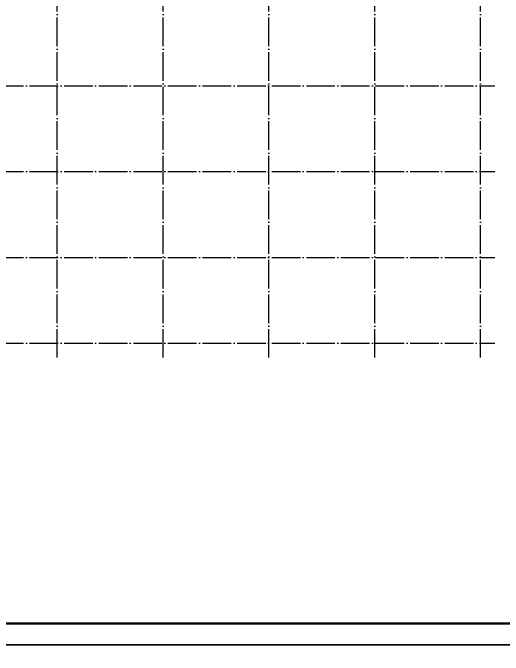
# Model space of a CAD drawing. Extents: x -21908402 to 2681150, y 103181 to 5079726.
# Drawn here: x 1509864 to 1544161, y 369768 to 414669 of the extents above; entities that cross this region are included whole.
import ezdxf

# ---------------------------------------------------------------- set-up
doc = ezdxf.new("R2010")
doc.units = 0
doc.header["$LTSCALE"] = 1000
doc.linetypes.add('DOTE', pattern=[2.42, 2, -0.2, 0.02, -0.2])
doc.layers.add('DOTE', color=1, linetype='DOTE')
doc.layers.add('PUB_TITLE', color=4, linetype='Continuous')

msp = doc.modelspace()

# ---------------------------------------------------------------- linework, layer by layer
at = {"layer": 'DOTE'}
for p, q in [((1512975, 390567), (1512975, 440567)), ((1520375, 390567), (1520375, 440567)), ((1527775, 390567), (1527775, 440567)), ((1535175, 390567), (1535175, 440567)), ((1542575, 390567), (1542575, 440567)), ((1334375, 409567), (1543575, 409567)), ((1334375, 403567), (1543575, 403567)), ((1334375, 397567), (1543575, 397567)), ((1334375, 391567), (1543575, 391567))]:
    msp.add_line(p, q, dxfattribs=at)
at = {"layer": 'PUB_TITLE'}
for points in [[(1316122, 370481), (1568422, 370481), (1568422, 459581), (1316122, 459581)], [(1316122, 281381), (1568422, 281381), (1568422, 370481), (1316122, 370481)]]:
    msp.add_lwpolyline(points, close=True, dxfattribs=at)
at = {"layer": 'PUB_TITLE', "const_width": 150}
msp.add_lwpolyline([(1319872, 371981), (1566922, 371981), (1566922, 458081), (1319872, 458081)], close=True, dxfattribs=at)

doc.saveas('drawing.dxf')
